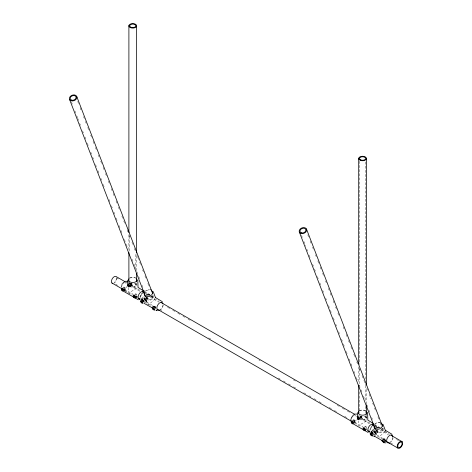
<?xml version="1.0" encoding="UTF-8"?>
<svg xmlns="http://www.w3.org/2000/svg" width="472" height="472" viewBox="0 0 472 472"><rect width="100%" height="100%" fill="white"/><g stroke="black" fill="none" stroke-linecap="round" stroke-linejoin="round"><path stroke-width="0.35" stroke-dasharray="2.36 1.77" d="M135.788 285.265L135.788 283.064M135.788 269.128L135.788 253.724M136.644 285.318L136.644 282.386M136.65 270.645L136.65 255.234M359.57 161.253L359.564 364.602M365.593 417.938L365.593 413.537M365.593 412.805L365.593 406.203M365.593 400.339L365.599 384.94M365.599 379.069L365.593 160.917M366.455 417.997L366.455 415.059M366.455 404.056L366.461 387.913M128.467 287.637L128.762 290.174M163.371 305.207L162.297 307.909L160.757 309.768M393.176 437.886L392.108 440.588L390.562 442.441M146.609 298.617L147.122 297.342M376.414 431.296L376.927 430.022M153.317 306.765L154.167 306.298A1.599 0.973 63 0 1 154.733 306.641L155.725 308.21M383.122 439.438L383.972 438.972A1.599 0.973 63 0 1 384.538 439.32L385.73 441.497L384.426 442.819M155.058 298.587L153.901 300.157A3.074 0.354 -42.5 0 1 153.199 300.853L149.642 303.75M384.863 431.266L383.707 432.83A3.074 0.354 -42.5 0 1 383.004 433.532L379.447 436.429M141.181 301.342L142.774 299.578L143.482 299.991L144.043 300.741L142.45 302.505M370.986 434.022L372.579 432.252L373.293 432.671L371.375 434.582M128.832 283.182L129.405 283.035A1.622 0.531 44.3 0 1 130.119 283.454M123.221 290.398L125.115 289.023L124.059 287.69M353.504 420.859L353.87 420.369L354.572 420.788L354.92 421.697L354.56 422.192M135.293 297.985L136.833 296.817L136.19 294.475A1.599 1.215 85.5 0 0 135.629 294.121L135.063 294.139M354.631 423.03L354.773 421.738L354.159 420.316A1.599 1.209 85 0 0 353.599 419.962L352.785 420.109M372.898 430.387L370.532 432.435M141.535 299.702L142.326 299.46M371.34 432.382L372.137 432.14A1.599 0.968 62.6 0 1 372.703 432.494L373.889 434.665L373.446 434.553M142.786 298.097L140.727 299.761M144.609 291.649L146.886 290.009L149.683 289.489M370.237 433.461L371.464 432.228M140.857 301.49L142.774 299.578M142.048 301.431L143.482 299.991M142.22 301.608L143.175 300.652L143.889 301.071M144.786 299.047L146.703 297.136M142.603 302.174L144.043 300.741M145.518 299.714L147.435 297.803L147.677 298.428L147.187 298.392L146.214 297.094M145.748 299.826L147.187 298.392M152.993 306.883L153.949 305.927M152.999 307.927L154.433 306.493L154.928 306.529L155.66 307.195L154.698 308.157M153.966 307.484L154.928 306.529M153.972 309.219L155.412 307.785L155.902 307.827L154.94 308.782M370.662 434.169L372.579 432.252M371.547 434.765L372.98 433.331L372.426 432.582M374.821 431.833L376.261 430.399L377.488 431.107L377.246 430.482L375.328 432.393M371.93 435.332L373.848 433.42M377.022 432.617L377.972 431.673M382.798 439.562L383.754 438.606M382.804 440.606L384.243 439.166L384.733 439.208L385.707 440.5L384.267 441.939M384.509 440.83L385.465 439.874M383.777 441.898L385.217 440.464L385.707 440.5M129.375 286.787L131.169 285.371L130.119 283.46M360.602 418.64L360.968 417.555L359.929 416.139M374.727 423.998L377.152 422.511L379.942 422.204M376.255 428.246L377.624 427.555L379.317 427.532M146.373 295.631L147.819 294.876L149.512 294.858M147.547 299.537L147.724 298.593L146.108 297.342M128.449 283.324L129.458 282.74M128.797 284.309L130.325 283.424L130.939 284.185L130.939 285.005L130.325 285.058M129.405 285.07L130.939 284.185M123.239 288.994L124.767 288.109M123.581 289.902L125.115 289.023M130.166 286.333L131.192 285.743M124.248 290.693L125.275 290.103M131.086 291.578L136.927 288.203M135.328 297.083L136.856 296.198L136.856 295.383L136.243 294.616L135.629 294.675M352.336 421.248L353.87 420.369M359.216 417.749L360.744 416.864L360.13 416.103M353.044 421.673L354.572 420.788M353.386 422.582L354.92 421.697M360.891 424.257L366.909 420.782L366.909 414.971M365.133 429.756L366.661 428.877L366.661 428.057L366.048 427.296M130.797 285.961L130.319 286.144M358.732 415.738L359.21 415.714M364.62 426.942L365.434 426.8A1.599 1.215 85.5 0 1 366.001 427.148L366.65 428.889L366.331 429.927M136.662 297.189L136.343 297.248M129.623 277.855L132.774 277.2L135.535 277.683M359.428 410.528L362.579 409.879L365.729 410.528M123.227 287.306L123.794 287.289A1.599 1.209 85 0 1 124.354 287.643L125.003 289.371L124.508 290.41M144.52 292.003L145.801 292.138L149.825 294.451M130.396 285.053L132.479 285.448L134.461 286.976M129.712 283.477L130.325 283.424M136.243 296.251L136.856 296.198M374.662 424.641L382.851 428.995L381.695 428.334L381.978 428.487M129.676 283.536L132.278 284.303M385.701 441.556L385.288 441.385M360.602 417.69L362.284 418.121L364.272 419.655M376.921 432.234C378.562 432.204 377.028 430.37 376.184 430.181M360.03 416.233L362.083 416.982M149.453 294.847L150.037 294.959M379.258 427.52L379.842 427.638M150.828 296.28L152.674 297.1M381.116 429.107L382.479 429.78M131.741 284.026L132.219 284.286L129.074 282.468M361.758 416.811L361.487 416.676L362.024 416.965L360.142 415.873M152.155 295.802L153.04 296.316L152.379 295.926M143.276 301.661L144.084 301.986L142.898 299.814A1.599 0.968 62.6 0 0 142.332 299.466M130.567 284.333L132.903 285.684M149.046 295.006L145.217 292.799A4.331 2.502 -60 0 1 146.243 294.782M149.683 295.372L152.232 296.847M359.794 416.676L362.714 418.363M375.022 425.473L378.851 427.679M125.375 281.896L126.649 282.634M130.478 284.846L140.691 290.74M145.795 293.69L150.261 296.274M150.898 296.64L159.194 301.431M360.738 417.791L370.933 423.673M375.393 426.251L378.585 428.086M381.134 429.561L389.418 434.34M116.578 277.801L119.133 279.276M124.873 282.592L126.154 283.33M130.62 285.908L140.19 291.436M145.931 294.758L147.211 295.49M150.397 297.336L158.692 302.127M167.625 307.284L170.18 308.759M172.734 310.234L175.283 311.709M177.838 313.184L180.387 314.659M182.941 316.134L185.496 317.609M188.045 319.078L190.6 320.553M258.874 359.988L260.149 360.726M293.295 379.854L295.85 381.329M337.285 405.241L339.834 406.711M342.383 408.186L344.932 409.655M347.481 411.124L350.035 412.599M355.133 415.543L356.407 416.274M360.23 418.481L369.794 424.003M375.535 427.313L377.447 428.417M379.995 429.886L388.285 434.671M396.568 439.456L399.117 440.925M115.652 284.168L118.201 285.643M124.573 289.318L132.862 294.103M136.048 295.944L137.322 296.676M140.508 298.516L143.063 299.991M146.886 302.198L155.813 307.349M159.636 309.555L162.185 311.024M208.724 337.881L211.273 339.35M278.232 378.007L280.781 379.476M283.336 380.951L285.885 382.426M288.439 383.901L290.994 385.376M293.543 386.851L296.097 388.326M303.756 392.745L306.304 394.22M308.859 395.695L311.408 397.17M313.963 398.645L316.517 400.12M319.066 401.595L321.621 403.064M329.279 407.489L331.828 408.964M334.382 410.439L336.931 411.914M344.589 416.333L347.144 417.808M354.802 422.233L363.092 427.024M370.75 431.443L373.305 432.918M377.134 435.131L387.978 441.397M390.533 442.872L393.087 444.347M354.295 422.924L361.316 426.983M370.249 432.14L383.016 439.515M124.714 290.386L132.361 294.799M136.184 297.006L137.458 297.743M141.287 299.95L155.943 308.411M124.195 290.646L129.77 293.867M143.47 301.779L144.715 302.499M147.211 303.938L150.326 305.732M384.792 431.107L386.692 432.204M124.042 289.094L124.75 289.513M385.217 440.464L384.243 439.166M155.412 307.785L154.433 306.493M142.621 299.909L143.175 300.652M147.058 301.815L147.305 302.346M307.791 234.814L308.582 236.873M310.169 240.991L311.49 244.425M312.547 247.169L313.343 249.228M315.455 254.721L316.252 256.78M317.833 260.898L319.155 264.332M320.217 267.075L321.007 269.134M322.594 273.253L323.916 276.686M325.503 280.805L326.294 282.864M328.412 288.357L329.202 290.416M330.258 293.159L331.58 296.593M333.167 300.711L333.958 302.77M335.545 306.888L336.866 310.316M337.922 313.066L338.719 315.125M343.215 326.789L344.005 328.848M346.129 334.353L346.92 336.418M348.513 340.542L349.841 343.982M350.902 346.737L351.693 348.796M353.817 354.301L355.145 357.741M356.738 361.871L357.528 363.93M359.121 368.06L360.449 371.499M362.042 375.623L362.832 377.688M363.894 380.438L365.753 385.258M366.815 388.008L367.611 390.073M369.198 394.197L371.057 399.011M372.65 403.141L373.446 405.206M374.502 407.956L375.83 411.395M377.954 416.9L378.75 418.965M380.338 423.089L381.134 425.154M338.642 331.615L339.439 333.674M341.551 339.167L342.347 341.226M343.404 343.97L344.725 347.404M346.312 351.522L347.103 353.581M349.215 359.068L350.012 361.127M351.068 363.877L352.389 367.304M353.976 371.423L354.767 373.482M356.354 377.6L357.676 381.034M359.263 385.152L360.053 387.211M361.109 389.955L361.906 392.014M363.493 396.132L364.815 399.566M366.927 405.059L367.723 407.118M368.779 409.861L370.101 413.295M371.688 417.413L372.479 419.472M301.514 235.31L302.31 237.375M303.903 241.505L305.756 246.319M306.818 249.068L307.614 251.133M309.207 255.258L310.529 258.697M312.653 264.202L313.449 266.267M314.511 269.016L315.833 272.456M317.426 276.586L318.222 278.645M319.815 282.775L321.137 286.215M322.73 290.345L323.526 292.404M325.651 297.909L326.447 299.974M328.565 305.472L329.362 307.537M330.424 310.293L331.22 312.352M333.338 317.857L334.666 321.296M335.728 324.046L336.524 326.111M77.721 101.45L78.511 103.51M80.098 107.628L81.42 111.062M83.538 116.555L84.329 118.614M85.385 121.357L86.181 123.416M87.762 127.534L89.084 130.968M90.671 135.086L91.468 137.145M93.049 141.264L94.37 144.692M95.432 147.441L96.754 150.869M98.341 154.987L99.132 157.046M100.719 161.164L102.04 164.598M103.097 167.342L103.887 169.401M105.474 173.519L106.796 176.953M108.383 181.071L109.705 184.505M111.292 188.623L112.082 190.682M113.138 193.426L113.935 195.485M116.053 200.989L116.85 203.048M118.442 207.178L119.77 210.618M121.888 216.123L122.685 218.182M123.747 220.937L125.074 224.377M127.192 229.876L127.989 231.941M129.051 234.696L130.378 238.136M131.965 242.26L132.762 244.325M134.355 248.449L135.682 251.889M136.744 254.644L137.535 256.703M137.8 257.393L138.597 259.458M139.659 262.208L140.986 265.647M142.573 269.777L143.37 271.837M144.963 275.967L145.76 278.032M147.878 283.53L148.674 285.595M71.443 101.946L72.771 105.386M74.889 110.89L75.685 112.95M76.747 115.705L77.544 117.77M77.809 118.454L78.606 120.519M79.662 123.269L80.458 125.334M82.582 130.838L83.379 132.903M84.966 137.028L85.762 139.093M87.355 143.217L88.683 146.656M90.801 152.161L91.597 154.226M92.66 156.975L93.987 160.415M95.574 164.545L96.371 166.604M97.964 170.734L99.291 174.174M100.878 178.298L101.675 180.363M103.268 184.493L104.595 187.933M109.103 199.626L109.893 201.686M111.48 205.804L112.271 207.863M113.858 211.981L114.655 214.04M116.236 218.158L117.563 221.586M119.145 225.704L119.941 227.764M120.997 230.513L122.319 233.941M124.431 239.434L125.227 241.493M126.284 244.236L127.605 247.67M132.101 259.34L132.892 261.399M133.948 264.143L135.269 267.577M136.856 271.695L137.653 273.754M138.709 276.498L140.031 279.931M142.143 285.418L142.939 287.477M143.995 290.227L144.786 292.286A4.331 3.204 -21.1 0 1 150.149 290.009M146.639 297.089L147.164 298.463M358.572 422.853L358.254 420.888M358.696 366.773L358.702 382.214M128.891 234.832L128.897 251.004M360.744 416.864L360.744 417.679M359.564 369.016L359.564 385.931M359.564 391.813L359.57 413.136M129.753 236.336L129.759 251.782M116.914 277.76A3.894 2.248 -60 0 1 114.065 283.141M116.313 278.232A3.033 1.752 -60 0 1 114.094 282.415M375.37 425.697A4.331 2.502 -60 0 1 376.019 428.063M373.299 432.629A4.331 2.502 -60 0 1 372.29 433.137M374.55 424.947A4.331 3.204 -21.1 0 1 379.96 422.688M392.787 437.119A4.331 2.502 -60 0 1 390.533 441.898M385.884 441.119A1.735 0.596 45.1 0 1 385.252 440.836M385.111 440.736A1.735 0.596 45.1 0 1 384.68 440.382M384.403 440.105A1.735 0.596 45.1 0 1 384.055 439.668M383.954 439.526A1.735 0.596 45.1 0 1 384.119 438.559A1.735 0.596 45.1 0 1 385.895 439.998M377.323 430.169A1.735 0.596 45.1 0 1 378.037 431.55A1.735 0.596 45.1 0 1 377.034 431.443M376.886 431.343A1.735 0.596 45.1 0 1 376.455 430.983M376.184 430.712A1.735 0.596 45.1 0 1 375.83 430.275M374.361 433.709A1.735 0.596 45.1 0 1 373.511 434.063A1.735 0.596 45.1 0 1 371.883 432.216A1.735 0.596 45.1 0 1 372.856 431.998M383.246 428.228A3.894 2.885 -21.1 0 1 381.824 431.992A3.894 2.885 -21.1 0 1 377.128 432.446M376.774 428.476A3.894 2.885 -21.1 0 1 380.308 426.836M382.462 428.594A3.033 2.242 -21.1 0 1 380.137 432.087A3.033 2.242 -21.1 0 1 376.786 430.151M378.078 428.21A3.033 2.242 -21.1 0 1 379.299 427.644M359.286 411.053A4.331 2.502 0 0 1 365.11 410.646M356.289 419.856A4.331 2.502 -60 0 1 354.466 421.826M373.022 429.514A4.331 2.502 -60 0 1 370.697 431.78M367.009 429.549A1.735 0.997 60 0 1 366.455 429.679M364.856 427.107A1.735 0.997 60 0 1 365.776 426.576A1.735 0.997 60 0 1 367.009 427.785M360.661 415.95A1.735 0.997 60 0 1 361.351 417.702A1.735 0.997 60 0 1 360.537 418.487M358.938 415.915A1.735 0.997 60 0 1 359.263 415.419M353.109 420.027A1.735 0.997 60 0 1 355.127 420.865A1.735 0.997 60 0 1 354.619 422.847M365.334 416.151A3.894 2.248 0 0 1 365.334 419.337A3.894 2.248 0 0 1 359.823 419.337M360.012 416.811A3.033 1.752 0 0 1 364.378 416.333A3.033 1.752 0 0 1 364.88 418.888A3.033 1.752 0 0 1 360.437 418.983M126.82 286.551A4.331 2.502 -60 0 1 124.661 289.153M126.478 281.973A4.331 2.502 -60 0 1 126.82 282.209M129.989 278.085A4.331 2.502 0 0 1 135.847 278.238M143.217 296.841A4.331 2.502 -60 0 1 140.39 299.295M135.086 294.304A1.735 0.997 60 0 1 136.514 294.215A1.735 0.997 60 0 1 137.458 296.298A1.735 0.997 60 0 1 136.243 296.853M130.732 283.141A1.735 0.997 60 0 1 131.535 285.176A1.735 0.997 60 0 1 130.325 285.654M129.133 283.235A1.735 0.997 60 0 1 129.794 282.663M123.304 287.354A1.735 0.997 60 0 1 125.404 288.363A1.735 0.997 60 0 1 124.543 290.085M153.435 295.549A3.894 2.885 -21.1 0 1 152.019 299.313A3.894 2.885 -21.1 0 1 147.323 299.773M147.801 295.065A3.894 2.885 -21.1 0 1 151.046 294.168M152.657 295.914A3.033 2.242 -21.1 0 1 150.332 299.407A3.033 2.242 -21.1 0 1 146.981 297.472M148.267 295.537A3.033 2.242 -21.1 0 1 149.488 294.97M143.494 299.95A4.331 2.502 -60 0 1 142.986 300.257M162.946 305.048A4.331 2.502 -60 0 1 160.226 309.614M155.719 308.316A1.735 0.596 45.1 0 1 153.872 306.133A1.735 0.596 45.1 0 1 155.736 306.888M147.382 297.354A1.735 0.596 45.1 0 1 148.137 299.012A1.735 0.596 45.1 0 1 146.373 298.033M146.249 297.885A1.735 0.596 45.1 0 1 145.842 297.313M144.591 301.502A1.735 0.596 45.1 0 1 143.323 301.118M143.034 300.87A1.735 0.596 45.1 0 1 142.762 300.593M142.514 300.304A1.735 0.596 45.1 0 1 142.78 299.165M144.503 300.906A1.735 0.596 45.1 0 1 144.556 301.03M135.529 283.477A3.894 2.248 0 0 1 135.529 286.657A3.894 2.248 0 0 1 130.018 286.657M130.207 284.138A3.033 1.752 0 0 1 134.915 283.831A3.033 1.752 0 0 1 134.384 286.545A3.033 1.752 0 0 1 129.912 285.643"/><path stroke-width="0.71" d="M127.723 283.082L127.723 280.197M128.903 25.582L128.891 232.631M136.644 281.648L136.65 273.577M136.65 253.033L136.644 26.09A3.894 2.248 0 0 0 131.216 23.771A3.894 2.248 0 0 0 130.461 27.647A3.894 2.248 0 0 0 136.644 26.09M357.528 419.366L357.528 417.921M357.528 416.481L357.546 412.664M358.708 158.262L358.696 363.835M366.455 414.327L366.455 404.787M366.461 384.981L366.449 158.763A3.894 2.248 0 0 0 361.021 156.45A3.894 2.248 0 0 0 360.266 160.321A3.894 2.248 0 0 0 366.449 158.763M139.629 298.552L139.665 298.127M369.44 431.231L369.47 430.8M350.678 420.151L351.717 417.012M144.119 297.242L144.231 296.917M140.131 296.316L140.55 295.419M121.912 284.333L122.171 283.908M373.724 430.198L374.007 429.095M121.658 289.36L122.018 288.87L122.726 289.289L123.074 290.197L122.708 290.693L121.658 289.36L122.679 288.77M351.463 422.039L351.829 421.543L352.537 421.962L352.879 422.877L352.519 423.366L351.463 422.039L352.484 421.449M141.683 293.79L142.691 292.841M371.488 426.464L372.851 425.272M141.258 302.57L141.972 302.983L142.125 302.652L140.857 301.49L141.258 302.57L142.22 301.608M123.086 282.752L125.93 281.135L128.449 282.108M352.891 415.431L353.569 414.799M389.506 443.178L389.86 442.972M127.67 285.477L127.67 284.657L128.284 284.604L128.897 285.365L128.897 286.18L128.284 286.238L127.67 285.477L128.691 284.887M128.284 286.238L129.304 285.648M122.006 290.274L123.027 289.684M133.588 296.67L133.588 295.85L134.201 295.796L134.815 296.558L134.815 297.378L134.201 297.431L133.588 296.67L134.608 296.08M134.201 297.431L135.222 296.841M357.481 418.151L357.481 417.337L358.089 417.283L358.702 418.044L358.702 418.859L358.089 418.912L357.481 418.151L358.502 417.561M358.089 418.912L359.109 418.322M351.811 422.947L352.832 422.363M363.399 429.349L363.399 428.529L364.006 428.476L364.62 429.237L364.62 430.051L364.012 430.11L363.399 429.349L364.419 428.759M364.012 430.11L365.027 429.52M354.625 414.127L356.997 414.056M385.305 442.883L386.002 442.842M373.476 436.045L374.479 436.146L374.078 435.981L381.842 440.4M155.848 310.128L156.468 310.281M144.019 303.295L152.037 307.72M150.615 289.619L151.034 289.737M156.433 310.263L157.217 310.712M143.517 290.805L138.019 287.418L137.824 280.291M162.321 301.667L155.483 297.561M373.322 423.484L367.83 420.098L367.594 412.546M392.126 434.34L385.288 430.24M124.738 281.524L116.436 276.734A3.894 2.248 -60 0 0 112.135 278.97A3.894 2.248 -60 0 0 112.885 283.436M142.603 291.849L143.883 292.587M161.111 302.54L354.36 414.115M372.207 424.411L373.482 425.148M391.329 435.444L402.168 441.698A3.894 2.248 -60 0 1 400.203 447.851A3.894 2.248 -60 0 1 397.418 444.984A3.894 2.248 -60 0 1 402.168 441.698M351.103 421.083L157.217 309.142M367.7 430.665L369.611 431.774M386.202 441.355L397.689 447.993M111.964 283.029L120.891 288.18M138.095 298.109L140.013 299.213M123.841 291.442L133.889 297.242M135.145 297.968L138.284 299.785M353.646 424.121L363.062 429.561M364.95 430.647L368.089 432.458M385.317 430.281L382.963 424.245M155.512 297.602L153.158 291.566M375.948 434.098L376.149 434.564L375.753 433.644M146.137 301.419L146.344 301.885L145.948 300.965M306.458 228.961L382.45 426.163M375.393 429.443L299.401 232.236M152.645 293.49L76.653 96.282M69.596 99.557L145.588 296.764M358.702 385.152L358.708 413.814M128.897 252.473L128.903 281.141M370.077 429.886A4.331 2.502 -60 0 1 370.272 429.237M370.538 428.588A4.331 2.502 -60 0 1 371.269 427.361M380.562 422.853A4.331 3.204 -21.1 0 1 381.883 426.995A4.331 3.204 -21.1 0 1 376.473 429.254A4.331 3.204 -21.1 0 1 374.261 425.49M389.028 442.801A4.331 2.502 -60 0 1 386.674 440.388A4.331 2.502 -60 0 1 389.583 435.503A4.331 2.502 -60 0 1 392.733 436.57M382.037 440.877A1.735 0.596 45.1 0 1 382.91 440.518A1.735 0.596 45.1 0 1 384.521 442.417A1.735 0.596 45.1 0 1 383.364 442.447M382.42 441.521A1.735 0.596 45.1 0 1 382.19 441.184M373.971 431.791A1.735 0.596 45.1 0 1 374.19 430.895A1.735 0.596 45.1 0 1 375.936 432.311A1.735 0.596 45.1 0 1 376.019 433.461M375.476 433.267A1.735 0.596 45.1 0 1 374.196 432.122M351.333 422.469A1.735 0.997 60 0 1 352.029 420.782A1.735 0.997 60 0 1 353.599 423.012A1.735 0.997 60 0 1 352.088 423.549M351.787 423.242A1.735 0.997 60 0 1 351.534 422.877M352.142 417.047A4.331 2.502 -60 0 1 352.985 415.926M353.959 415.077A4.331 2.502 -60 0 1 354.466 414.782M366.113 411.23A4.331 2.502 0 0 1 365.546 414.499A4.331 2.502 0 0 1 359.859 414.623A4.331 2.502 0 0 1 358.868 411.389M369.718 432.063A4.331 2.502 -60 0 1 368.697 427.018A4.331 2.502 -60 0 1 373.641 424.877M363.169 429.308A1.735 0.997 60 0 1 363.67 427.591A1.735 0.997 60 0 1 365.352 429.319A1.735 0.997 60 0 1 364.561 430.729M364.242 430.606A1.735 0.997 60 0 1 363.369 429.709M357.103 416.959A1.735 0.997 60 0 1 358.478 416.688A1.735 0.997 60 0 1 359.517 418.776A1.735 0.997 60 0 1 358.325 419.407M358.006 419.189A1.735 0.997 60 0 1 357.705 418.882M357.452 418.517A1.735 0.997 60 0 1 357.251 418.109M121.522 289.796A1.735 0.997 60 0 1 122.437 288.18A1.735 0.997 60 0 1 123.729 290.781A1.735 0.997 60 0 1 121.723 290.197M121.387 286.935A4.331 2.502 -60 0 1 121.51 286.297M121.717 285.643A4.331 2.502 -60 0 1 121.988 285M122.732 283.778A4.331 2.502 -60 0 1 123.174 283.247M136.673 278.911A4.331 2.502 0 0 1 132.579 282.498A4.331 2.502 0 0 1 129.062 278.71M139.913 299.384A4.331 2.502 -60 0 1 138.892 294.339A4.331 2.502 -60 0 1 143.836 292.197M133.818 297.395A1.735 0.997 60 0 1 133.682 294.941A1.735 0.997 60 0 1 135.606 296.912A1.735 0.997 60 0 1 134.119 297.702M127.298 284.28A1.735 0.997 60 0 1 128.88 284.191A1.735 0.997 60 0 1 129.611 286.516A1.735 0.997 60 0 1 127.9 286.203M127.641 285.837A1.735 0.997 60 0 1 127.44 285.436M140.39 301.366A1.735 0.596 45.1 0 1 141.051 300.888A1.735 0.596 45.1 0 1 142.721 302.522A1.735 0.596 45.1 0 1 142.349 303.289M141.724 302.935A1.735 0.596 45.1 0 1 141.063 302.346M140.272 297.212A4.331 2.502 -60 0 1 140.461 296.558M141.069 295.277A4.331 2.502 -60 0 1 141.464 294.687M143.382 292.97A4.331 2.502 -60 0 1 143.877 292.77M151.3 290.428A4.331 3.204 -21.1 0 1 151.825 294.664A4.331 3.204 -21.1 0 1 146.462 296.534A4.331 3.204 -21.1 0 1 144.456 292.817M159.223 310.122A4.331 2.502 -60 0 1 156.869 307.714A4.331 2.502 -60 0 1 159.778 302.823A4.331 2.502 -60 0 1 162.928 303.891M152.226 308.198A1.735 0.596 45.1 0 1 153.547 308.169A1.735 0.596 45.1 0 1 154.562 310.163A1.735 0.596 45.1 0 1 152.385 308.505M144.161 299.112A1.735 0.596 45.1 0 1 144.668 298.328A1.735 0.596 45.1 0 1 146.468 300.257A1.735 0.596 45.1 0 1 145.341 300.375M144.998 300.098A1.735 0.596 45.1 0 1 144.391 299.449M370.662 434.169L371.063 435.243L371.777 435.662L371.375 434.582L370.662 434.169M153.011 308.446L152.515 308.405L152.757 309.03L153.984 309.738L153.011 308.446M382.816 441.119L382.326 441.084L382.568 441.709L383.789 442.417L382.816 441.119M144.786 299.047L144.296 299.006L144.538 299.637L145.76 300.345L144.786 299.047M374.591 431.727L374.101 431.685L374.343 432.317L375.564 433.019L374.591 431.727M400.144 447.185A3.033 1.752 -60 0 0 401.672 442.394A3.033 1.752 -60 0 0 397.979 444.954A3.033 1.752 -60 0 0 400.144 447.185M370.355 434.352A1.735 0.596 45.1 0 0 372.585 435.986A1.735 0.596 45.1 0 0 371.293 433.833A1.735 0.596 45.1 0 0 370.355 434.352M300.782 233.392A3.894 2.885 -21.1 0 0 306.7 230.23A3.894 2.885 -21.1 0 0 301.313 228.177A3.894 2.885 -21.1 0 0 300.782 233.392M301.26 232.773A3.033 2.242 -21.1 0 0 305.862 230.312A3.033 2.242 -21.1 0 0 301.673 228.713A3.033 2.242 -21.1 0 0 301.26 232.773M360.779 159.919A3.033 1.752 0 0 0 365.593 158.71A3.033 1.752 0 0 0 361.369 156.91A3.033 1.752 0 0 0 360.779 159.919M70.977 100.713A3.894 2.885 -21.1 0 0 76.895 97.556A3.894 2.885 -21.1 0 0 71.508 95.497A3.894 2.885 -21.1 0 0 70.977 100.713M71.455 100.093A3.033 2.242 -21.1 0 0 76.057 97.639A3.033 2.242 -21.1 0 0 71.868 96.034A3.033 2.242 -21.1 0 0 71.455 100.093M145.689 296.587A1.735 0.596 45.1 0 0 145.659 296.652M130.974 27.246A3.033 1.752 0 0 0 135.783 26.031A3.033 1.752 0 0 0 131.564 24.231A3.033 1.752 0 0 0 130.974 27.246"/></g></svg>
